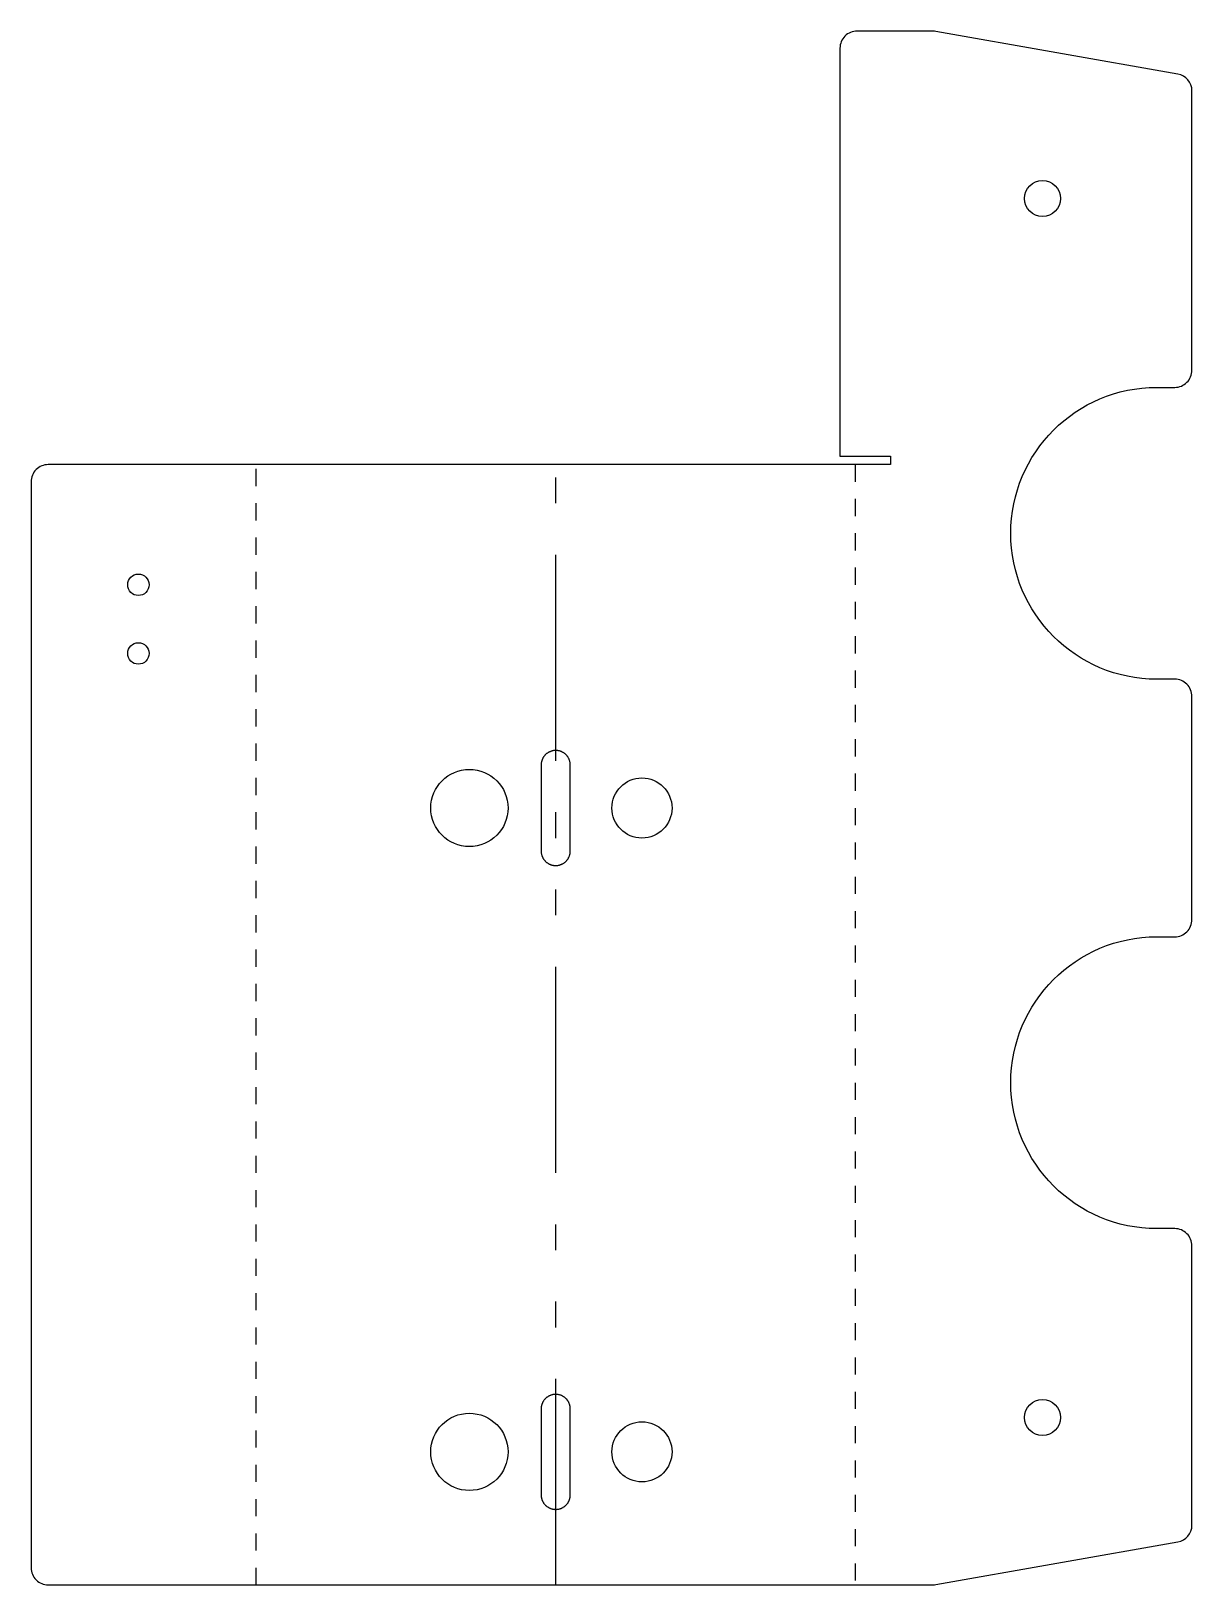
# Model space of a CAD drawing. Header units: millimetres. Extents: x 0 to 135, y 0 to 181.
import ezdxf

# ---------------------------------------------------------------- set-up
doc = ezdxf.new("R2010")
doc.units = ezdxf.units.MM
doc.linetypes.add('DASHDOTDOT', pattern=[48, 24, -6, 3, -6, 3, -6])
doc.linetypes.add('DOT', pattern=[4, 2, -2])
doc.layers.get('0').update_dxf_attribs({"color": 250, "linetype": 'CONTINUOUS'})
doc.layers.add('Bend', color=94, linetype='DOT')
doc.layers.add('MBend', color=94, linetype='DASHDOTDOT')

msp = doc.modelspace()

# ---------------------------------------------------------------- linework, layer by layer
msp.add_lwpolyline([(2, 0), (105.03, 0, 0.043661), (105.38, 0.03), (133.55, 5, 0.36397), (135.21, 6.97), (135.21, 39.5, 0.414214), (133.21, 41.5), (131.11, 41.5, -1), (131.11, 75.5), (133.21, 75.5, 0.414214), (135.21, 77.5), (135.21, 103.5, 0.414214), (133.21, 105.5), (131.11, 105.5, -1), (131.11, 139.5), (133.21, 139.5, 0.414214), (135.21, 141.5), (135.21, 174.03, 0.36397), (133.55, 176), (105.38, 180.97, 0.043661), (105.03, 181), (96.21, 181, 0.414214), (94.21, 179), (94.21, 131.5), (100.11, 131.5), (100.11, 130.5), (2, 130.5, 0.414214), (0, 128.5), (0, 2, 0.414214)], format="xyb", close=True)
for points in [[(62.8, 95.5), (62.8, 95.51), (62.8, 95.57), (62.8, 95.63), (62.79, 95.64), (62.79, 95.7), (62.78, 95.76), (62.77, 95.81), (62.76, 95.87), (62.75, 95.92), (62.74, 95.97), (62.72, 96.02), (62.7, 96.07), (62.69, 96.12), (62.67, 96.17), (62.66, 96.19), (62.64, 96.23), (62.62, 96.28), (62.59, 96.32), (62.57, 96.37), (62.54, 96.41), (62.51, 96.45), (62.48, 96.5), (62.45, 96.54), (62.42, 96.58), (62.39, 96.62), (62.35, 96.65), (62.32, 96.69), (62.28, 96.72), (62.24, 96.76), (62.2, 96.79), (62.16, 96.83), (62.12, 96.86), (62.08, 96.89), (62.04, 96.92), (61.99, 96.95), (61.95, 96.98), (61.9, 97), (61.86, 97.02), (61.81, 97.05), (61.76, 97.07), (61.71, 97.09), (61.66, 97.11), (61.61, 97.12), (61.56, 97.14), (61.51, 97.15), (61.46, 97.16), (61.41, 97.17), (61.36, 97.18), (61.31, 97.19), (61.25, 97.19), (61.2, 97.2), (61.15, 97.2), (61.1, 97.2), (61.05, 97.2), (60.99, 97.2), (60.94, 97.19), (60.89, 97.19), (60.84, 97.18), (60.78, 97.17), (60.74, 97.16), (60.69, 97.15), (60.64, 97.13), (60.59, 97.12), (60.54, 97.1), (60.49, 97.08), (60.44, 97.06), (60.39, 97.04), (60.34, 97.02), (60.3, 97), (60.25, 96.97), (60.22, 96.95), (60.17, 96.92), (60.13, 96.89), (60.09, 96.86), (60.05, 96.83), (60.01, 96.8), (59.97, 96.76), (59.93, 96.73), (59.89, 96.69), (59.85, 96.65), (59.82, 96.61), (59.8, 96.59), (59.76, 96.55), (59.73, 96.5), (59.7, 96.46), (59.67, 96.42), (59.64, 96.37), (59.62, 96.33), (59.59, 96.28), (59.57, 96.24), (59.55, 96.19), (59.53, 96.14), (59.51, 96.09), (59.5, 96.07), (59.49, 96.02), (59.47, 95.97), (59.46, 95.92), (59.45, 95.87), (59.44, 95.82), (59.43, 95.77), (59.42, 95.71), (59.41, 95.66), (59.41, 95.61), (59.4, 95.55), (59.4, 95.5), (59.4, 85.5), (59.4, 85.48), (59.41, 85.42), (59.41, 85.36), (59.41, 85.35), (59.42, 85.29), (59.43, 85.24), (59.44, 85.18), (59.45, 85.13), (59.46, 85.08), (59.47, 85.02), (59.49, 84.97), (59.5, 84.92), (59.52, 84.87), (59.54, 84.82), (59.55, 84.81), (59.57, 84.76), (59.59, 84.72), (59.62, 84.67), (59.64, 84.63), (59.67, 84.59), (59.7, 84.54), (59.73, 84.5), (59.76, 84.46), (59.79, 84.42), (59.82, 84.38), (59.86, 84.34), (59.89, 84.31), (59.93, 84.27), (59.97, 84.24), (60.01, 84.2), (60.05, 84.17), (60.09, 84.14), (60.13, 84.11), (60.17, 84.08), (60.22, 84.05), (60.26, 84.02), (60.31, 84), (60.36, 83.97), (60.41, 83.95), (60.45, 83.93), (60.5, 83.91), (60.55, 83.89), (60.6, 83.88), (60.65, 83.86), (60.7, 83.85), (60.75, 83.84), (60.81, 83.83), (60.86, 83.82), (60.9, 83.81), (60.95, 83.81), (61, 83.8), (61.06, 83.8), (61.11, 83.8), (61.16, 83.8), (61.21, 83.8), (61.27, 83.81), (61.32, 83.81), (61.37, 83.82), (61.42, 83.83), (61.43, 83.83), (61.48, 83.84), (61.53, 83.85), (61.58, 83.87), (61.63, 83.88), (61.68, 83.9), (61.73, 83.92), (61.78, 83.94), (61.83, 83.96), (61.87, 83.98), (61.92, 84.01), (61.97, 84.03), (61.99, 84.05), (62.04, 84.08), (62.08, 84.11), (62.12, 84.14), (62.16, 84.17), (62.2, 84.2), (62.24, 84.24), (62.28, 84.27), (62.32, 84.31), (62.35, 84.35), (62.39, 84.39), (62.41, 84.42), (62.45, 84.46), (62.48, 84.5), (62.51, 84.54), (62.54, 84.58), (62.56, 84.63), (62.59, 84.67), (62.61, 84.72), (62.64, 84.76), (62.66, 84.81), (62.68, 84.86), (62.7, 84.91), (62.7, 84.93), (62.72, 84.98), (62.74, 85.03), (62.75, 85.08), (62.76, 85.13), (62.77, 85.18), (62.78, 85.23), (62.79, 85.29), (62.79, 85.34), (62.8, 85.39), (62.8, 85.45), (62.8, 85.5)], [(62.8, 20.5), (62.8, 20.51), (62.8, 20.57), (62.8, 20.63), (62.79, 20.64), (62.79, 20.7), (62.78, 20.76), (62.77, 20.81), (62.76, 20.87), (62.75, 20.92), (62.74, 20.97), (62.72, 21.02), (62.7, 21.07), (62.69, 21.12), (62.67, 21.17), (62.66, 21.19), (62.64, 21.23), (62.62, 21.28), (62.59, 21.32), (62.57, 21.37), (62.54, 21.41), (62.51, 21.45), (62.48, 21.5), (62.45, 21.54), (62.42, 21.58), (62.39, 21.62), (62.35, 21.65), (62.32, 21.69), (62.28, 21.72), (62.24, 21.76), (62.2, 21.79), (62.16, 21.83), (62.12, 21.86), (62.08, 21.89), (62.04, 21.92), (61.99, 21.95), (61.95, 21.98), (61.9, 22), (61.86, 22.02), (61.81, 22.05), (61.76, 22.07), (61.71, 22.09), (61.66, 22.11), (61.61, 22.12), (61.56, 22.14), (61.51, 22.15), (61.46, 22.16), (61.41, 22.17), (61.36, 22.18), (61.31, 22.19), (61.25, 22.19), (61.2, 22.2), (61.15, 22.2), (61.1, 22.2), (61.05, 22.2), (60.99, 22.2), (60.94, 22.19), (60.89, 22.19), (60.84, 22.18), (60.78, 22.17), (60.74, 22.16), (60.69, 22.15), (60.64, 22.13), (60.59, 22.12), (60.54, 22.1), (60.49, 22.08), (60.44, 22.06), (60.39, 22.04), (60.34, 22.02), (60.3, 22), (60.25, 21.97), (60.22, 21.95), (60.17, 21.92), (60.13, 21.89), (60.09, 21.86), (60.05, 21.83), (60.01, 21.8), (59.97, 21.76), (59.93, 21.73), (59.89, 21.69), (59.85, 21.65), (59.82, 21.61), (59.8, 21.59), (59.76, 21.55), (59.73, 21.5), (59.7, 21.46), (59.67, 21.42), (59.64, 21.37), (59.62, 21.33), (59.59, 21.28), (59.57, 21.24), (59.55, 21.19), (59.53, 21.14), (59.51, 21.09), (59.5, 21.07), (59.49, 21.02), (59.47, 20.97), (59.46, 20.92), (59.45, 20.87), (59.44, 20.82), (59.43, 20.77), (59.42, 20.71), (59.41, 20.66), (59.41, 20.61), (59.4, 20.55), (59.4, 20.5), (59.4, 10.5), (59.4, 10.48), (59.41, 10.42), (59.41, 10.36), (59.41, 10.35), (59.42, 10.29), (59.43, 10.24), (59.44, 10.18), (59.45, 10.13), (59.46, 10.08), (59.47, 10.02), (59.49, 9.97), (59.5, 9.92), (59.52, 9.87), (59.54, 9.82), (59.55, 9.81), (59.57, 9.76), (59.59, 9.72), (59.62, 9.67), (59.64, 9.63), (59.67, 9.59), (59.7, 9.54), (59.73, 9.5), (59.76, 9.46), (59.79, 9.42), (59.82, 9.38), (59.86, 9.34), (59.89, 9.31), (59.93, 9.27), (59.97, 9.24), (60.01, 9.2), (60.05, 9.17), (60.09, 9.14), (60.13, 9.11), (60.17, 9.08), (60.22, 9.05), (60.26, 9.02), (60.31, 9), (60.36, 8.97), (60.41, 8.95), (60.45, 8.93), (60.5, 8.91), (60.55, 8.89), (60.6, 8.88), (60.65, 8.86), (60.7, 8.85), (60.75, 8.84), (60.81, 8.83), (60.86, 8.82), (60.9, 8.81), (60.95, 8.81), (61, 8.8), (61.06, 8.8), (61.11, 8.8), (61.16, 8.8), (61.21, 8.8), (61.27, 8.81), (61.32, 8.81), (61.37, 8.82), (61.42, 8.83), (61.43, 8.83), (61.48, 8.84), (61.53, 8.85), (61.58, 8.87), (61.63, 8.88), (61.68, 8.9), (61.73, 8.92), (61.78, 8.94), (61.83, 8.96), (61.87, 8.98), (61.92, 9.01), (61.97, 9.03), (61.99, 9.05), (62.04, 9.08), (62.08, 9.11), (62.12, 9.14), (62.16, 9.17), (62.2, 9.2), (62.24, 9.24), (62.28, 9.27), (62.32, 9.31), (62.35, 9.35), (62.39, 9.39), (62.41, 9.42), (62.45, 9.46), (62.48, 9.5), (62.51, 9.54), (62.54, 9.58), (62.56, 9.63), (62.59, 9.67), (62.61, 9.72), (62.64, 9.76), (62.66, 9.81), (62.68, 9.86), (62.7, 9.91), (62.7, 9.93), (62.72, 9.98), (62.74, 10.03), (62.75, 10.08), (62.76, 10.13), (62.77, 10.18), (62.78, 10.23), (62.79, 10.29), (62.79, 10.34), (62.8, 10.39), (62.8, 10.45), (62.8, 10.5)]]:
    msp.add_lwpolyline(points, close=True)
at = {"color": 250}
for centre, radius in [((117.81, 161.5), 2.1), ((12.5, 116.5), 1.25), ((12.5, 108.5), 1.25), ((51.05, 90.5), 4.5), ((71.15, 90.5), 3.5), ((51.05, 15.5), 4.5), ((117.81, 19.5), 2.1), ((71.15, 15.5), 3.5)]:
    msp.add_circle(centre, radius, dxfattribs=at)
at = {"layer": 'Bend'}
for p, q in [((26.23, 0), (26.23, 130.5)), ((95.98, 130.5), (95.98, 0))]:
    msp.add_line(p, q, dxfattribs=at)
at = {"layer": 'MBend'}
msp.add_line((61.1, 0), (61.1, 130.5), dxfattribs=at)

doc.saveas('drawing.dxf')
